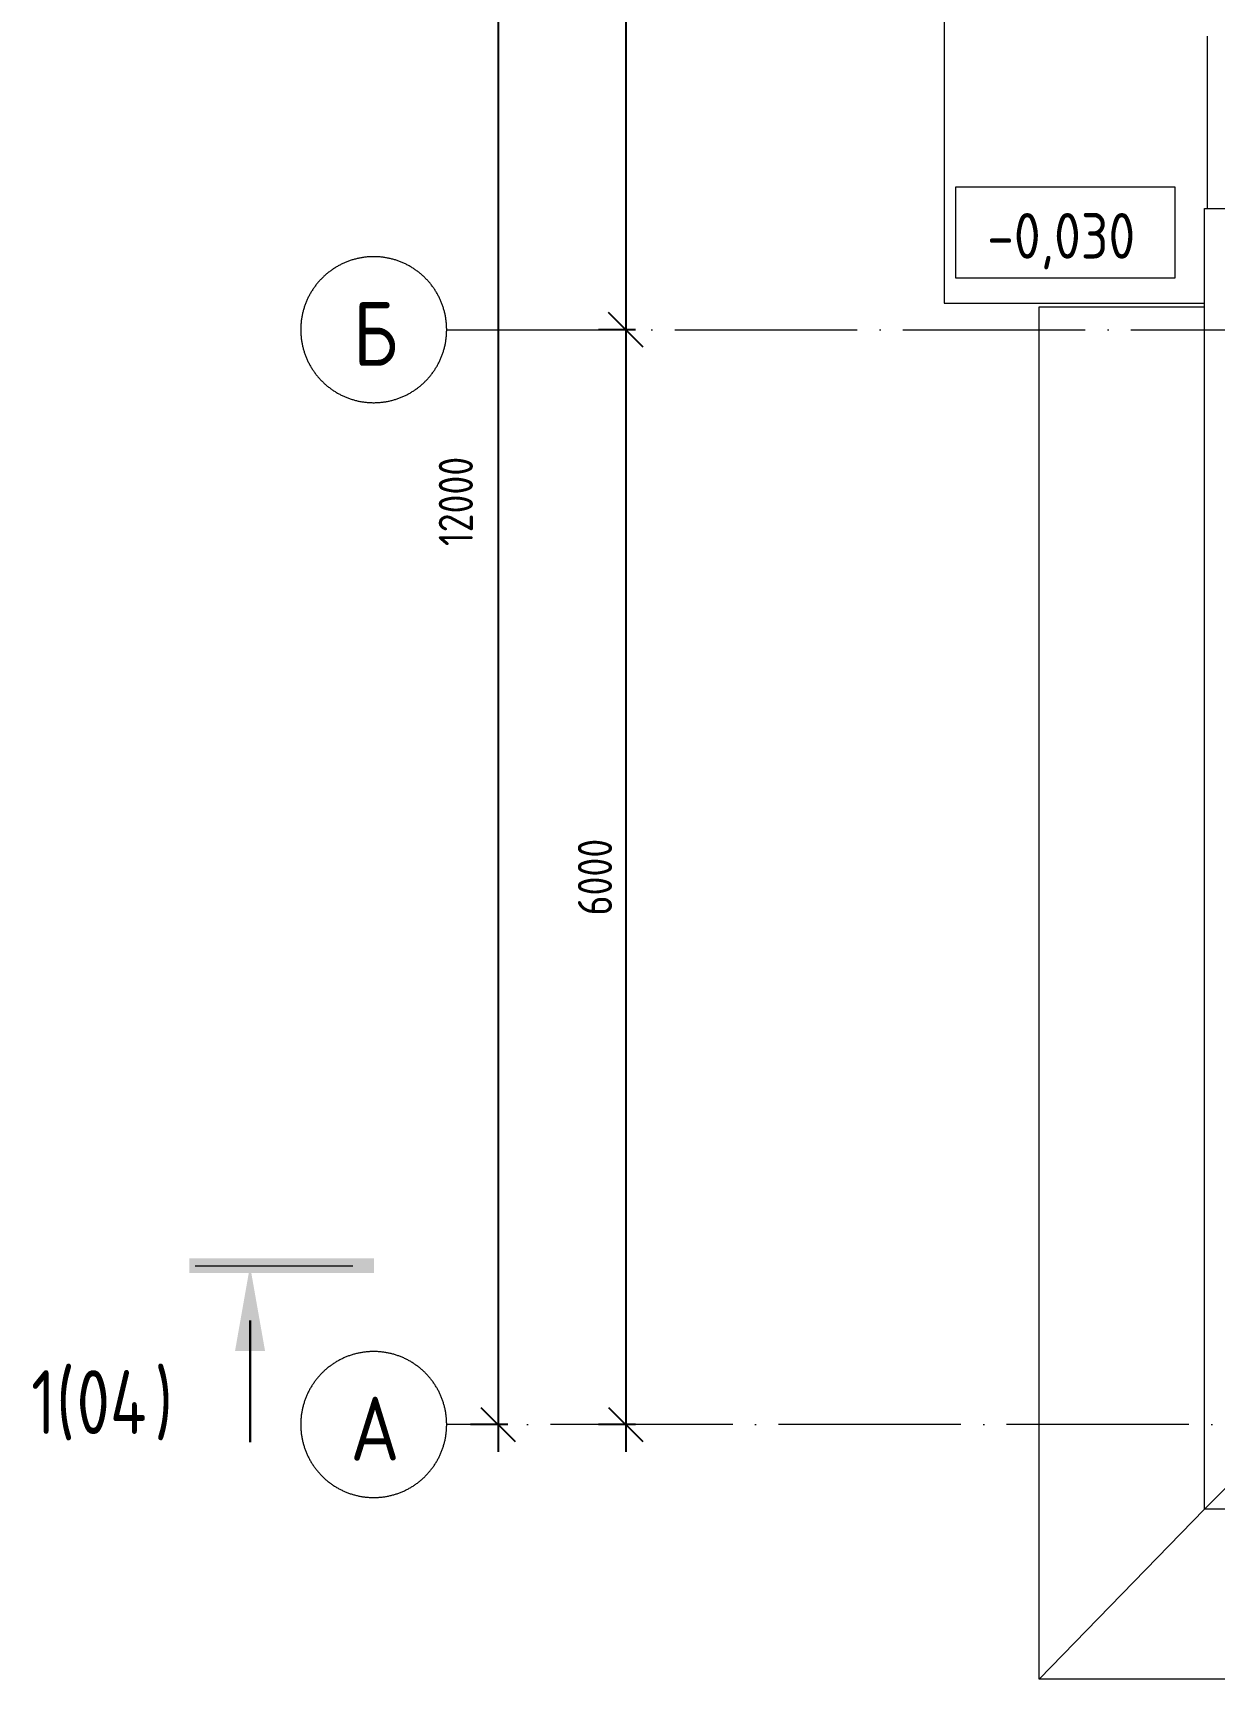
# Model space of a CAD drawing. Header units: millimetres. Extents: x 2559584 to 2748503, y -688364 to -611007.
# Drawn here: x 2673875 to 2680349, y -642941 to -633920 of the extents above; entities that cross this region are included whole.
import ezdxf

# ---------------------------------------------------------------- set-up
doc = ezdxf.new("R2010")
doc.units = ezdxf.units.MM
doc.header["$LTSCALE"] = 50
doc.linetypes.add('_ШПТ__20_т__2_5__Линия сетки', pattern=[25, 20, -2.5, 0, -2.5])
doc.linetypes.add('CENTER', pattern=[50.8, 31.75, -6.35, 6.35, -6.35])
doc.layers.get('Defpoints').update_dxf_attribs({"color": 4})
for name, color, linetype, lineweight in [('Внутренние кромки', 7, 'Continuous', 18), ('Высотные отметки', 7, 'Continuous', 9), ('Обобщенные модели', 7, 'Continuous', 18), ('ОСИ', 251, 'CENTER', 18), ('Перекрытия', 7, 'Continuous', 18), ('Размеры', 7, 'Continuous', 9), ('Разрезы', 7, 'Continuous', 9), ('Типовые аннотации', 7, 'Continuous', 18)]:
    doc.layers.add(name, color=color, linetype=linetype, lineweight=lineweight)
doc.layers.add('расположение плит', color=7, linetype='Continuous')
doc.styles.add('GOST Common', font='GOST_Common.ttf', dxfattribs={"width": 0.9, "height": 350})
doc.styles.add('GOST Common_1', font='GOST_Common.ttf', dxfattribs={"width": 0.9, "height": 250})
doc.styles.add('GOST Common_2', font='GOST_Common.ttf', dxfattribs={"width": 0.8, "height": 350})
doc.styles.add('ГОСТ 2.304', font='CS_Gost2304.shx')
doc.dimstyles.new('СПДС', dxfattribs={"dimscale": 100, "dimtxt": 2.5, "dimasz": 2.5, "dimexe": 2, "dimexo": 0.625, "dimgap": 1, "dimtad": 1, "dimdec": 0, "dimtxsty": 'ГОСТ 2.304', "dimblk": 'OBLIQUE', "dimblk1": 'OBLIQUE', "dimblk2": 'OBLIQUE', "dimcen": 2.5, "dimdle": 2, "dimadec": 0, "dimazin": 2, "dimtfac": 0.75, "dimtdec": 4, "dimtmove": 1, "dimatfit": 3, "dimfxl": 1, "dimtfill": 1, "dimtolj": 1, "dimarcsym": 1})

# ---------------------------------------------------------------- blocks, each defined once
blk = doc.blocks.new('190_ФЭ_Цоколь_Типовой - ФЭ-Ц1_140х80-1285203-_О__L1_0_000_')
at = {"layer": 'Обобщенные модели'}
for p, q in [((-433.1, 6695), (-415, 6695)), ((-433.1, -433.1), (-433.1, 6695)), ((-415, 6695), (-294.9, 6695)), ((-294.9, 6695), (-280.6, 6695)), ((-294.9, -65), (-294.9, 6695)), ((-280.6, 6695), (-277.7, 6695)), ((-280.6, -50.8), (-280.6, 6695)), ((-277.7, 6695), (-275.1, 6695)), ((-277.7, -22.3), (-277.7, 6695)), ((-275.1, -22.1), (-275.1, 6695)), ((-280.6, -280.6), (-280.6, -52)), ((-277.7, -277.7), (-277.7, -49.1)), ((-275.1, -275.1), (-275.1, -32)), ((-295, -295), (-415, -415)), ((-280.6, -280.6), (-294, -294)), ((-277.7, -277.7), (-280.6, -280.6)), ((-275.1, -275.1), (-277.7, -277.7)), ((-415, -415), (-433.1, -433.1))]:
    blk.add_line(p, q, dxfattribs=at)
blk = doc.blocks.new('Ось сетки - Круг_Ø8 мм-6577-_О__L1_0_000_')
at = {"layer": 'ОСИ', "lineweight": 20}
for start, end in [(360, 180), (180, 360)]:
    blk.add_arc((0, 0), 4, start, end, dxfattribs=at)
blk = doc.blocks.new('_Oblique')
at = {"color": 0, "linetype": 'ByBlock', "lineweight": -2}
blk.add_line((-0.5, -0.5), (0.5, 0.5), dxfattribs=at)
blk = doc.blocks.new('*D775')
at = {"layer": 'Defpoints', "color": 0, "ltscale": 75, "transparency": 16777216}
for p in [(-4261.1, 12000), (-4261.1, 0), (-4361.1, 0)]:
    blk.add_point(p, dxfattribs=at)
at = {"layer": 'Размеры', "color": 0, "lineweight": -2, "ltscale": 75, "transparency": 16777216}
for p, q in [((-4361.1, 12150), (-4361.1, -150)), ((-4308, 12000), (-4511.1, 12000)), ((-4308, 0), (-4511.1, 0))]:
    blk.add_line(p, q, dxfattribs=at)
at = {"layer": 'Размеры', "color": 0, "lineweight": -2, "ltscale": 75, "transparency": 16777216, "xscale": 187.5, "yscale": 187.5, "zscale": 187.5}
for p, rotation in [((-4361.1, 12000), 90), ((-4361.1, 0), 270)]:
    blk.add_blockref('_Oblique', p, dxfattribs=dict(at, rotation=rotation))
at = {"layer": 'Размеры', "color": 0, "ltscale": 75, "transparency": 16777216, "insert": (-4686.1, 4814.1), "char_height": 187.5, "width": 218.947, "attachment_point": 1, "rotation": 90, "line_spacing_factor": 1.022761, "style": 'ГОСТ 2.304', "bg_fill": 3, "box_fill_scale": 1.1, "bg_fill_color": 256, "bg_fill_true_color": 13158600, "bg_fill_transparency": 0}
blk.add_mtext('\\A1;12000', dxfattribs=at)
blk = doc.blocks.new('*D776')
at = {"layer": 'Defpoints', "color": 0, "ltscale": 75, "transparency": 16777216}
for p in [(-3561.1, 12000), (-3661.1, 6000), (-3561.1, 6000)]:
    blk.add_point(p, dxfattribs=at)
at = {"layer": 'Размеры', "color": 0, "lineweight": -2, "ltscale": 75, "transparency": 16777216}
for p, q in [((-3661.1, 12150), (-3661.1, 5850)), ((-3608, 12000), (-3811.1, 12000)), ((-3608, 6000), (-3811.1, 6000))]:
    blk.add_line(p, q, dxfattribs=at)
at = {"layer": 'Размеры', "color": 0, "lineweight": -2, "ltscale": 75, "transparency": 16777216, "xscale": 187.5, "yscale": 187.5, "zscale": 187.5}
for p, rotation in [((-3661.1, 12000), 90), ((-3661.1, 6000), 270)]:
    blk.add_blockref('_Oblique', p, dxfattribs=dict(at, rotation=rotation))
at = {"layer": 'Размеры', "color": 0, "ltscale": 75, "transparency": 16777216, "insert": (-3829.9, 9000), "char_height": 187.5, "width": 186.231, "attachment_point": 5, "rotation": 90, "style": 'ГОСТ 2.304', "bg_fill": 3, "box_fill_scale": 1.1, "bg_fill_color": 256, "bg_fill_true_color": 13158600, "bg_fill_transparency": 0}
blk.add_mtext('\\A1;6000', dxfattribs=at)
blk = doc.blocks.new('*D777')
at = {"layer": 'Defpoints', "color": 0, "ltscale": 75, "transparency": 16777216}
for p in [(-3561.1, 6000), (-3561.1, 0), (-3661.1, 0)]:
    blk.add_point(p, dxfattribs=at)
at = {"layer": 'Размеры', "color": 0, "lineweight": -2, "ltscale": 75, "transparency": 16777216}
for p, q in [((-3661.1, 6150), (-3661.1, -150)), ((-3608, 6000), (-3811.1, 6000)), ((-3608, 0), (-3811.1, 0))]:
    blk.add_line(p, q, dxfattribs=at)
at = {"layer": 'Размеры', "color": 0, "lineweight": -2, "ltscale": 75, "transparency": 16777216, "xscale": 187.5, "yscale": 187.5, "zscale": 187.5}
for p, rotation in [((-3661.1, 6000), 90), ((-3661.1, 0), 270)]:
    blk.add_blockref('_Oblique', p, dxfattribs=dict(at, rotation=rotation))
at = {"layer": 'Размеры', "color": 0, "ltscale": 75, "transparency": 16777216, "insert": (-3829.9, 3000), "char_height": 187.5, "width": 186.231, "attachment_point": 5, "rotation": 90, "style": 'ГОСТ 2.304', "bg_fill": 3, "box_fill_scale": 1.1, "bg_fill_color": 256, "bg_fill_true_color": 13158600, "bg_fill_transparency": 0}
blk.add_mtext('\\A1;6000', dxfattribs=at)
blk = doc.blocks.new('Разрез - Номер вида и Номер листа спереди_3_5 мм-64073-_О__L1_0_000_')
at = {"layer": 'Разрезы'}
for points in [[(9.798, 0.404), (9.798, -0.394), (-0.333, -0.394), (-0.333, 0.404)], [(2.176, -4.675), (3, 0), (3.824, -4.675)]]:
    blk.add_hatch(color=256, dxfattribs=at).paths.add_polyline_path(points, flags=0)
at = {"layer": 'Разрезы', "lineweight": 30}
blk.add_line((3, -3), (3, -9.663), dxfattribs=at)
blk = doc.blocks.new('Высотные отметки - Рамка-5093-_О__L1_0_000_')
at = {"layer": 'Типовые аннотации', "color": 0, "lineweight": 9}
for p, q in [((-6, 0), (-6, 5)), ((-6, 5), (6, 5)), ((6, 5), (6, 0)), ((6, 0), (-6, 0))]:
    blk.add_line(p, q, dxfattribs=at)
blk = doc.blocks.new('План')
at = {"layer": 'Внутренние кромки', "color": 8}
blk.add_line((-1395, -1395), (-488.1, -463.1), dxfattribs=at)
at = {"layer": 'Обобщенные модели', "color": 8}
blk.add_line((1250, -463.1), (-488.1, -463.1), dxfattribs=at)
at = {"layer": 'ОСИ', "color": 0, "linetype": '_ШПТ__20_т__2_5__Линия сетки'}
blk.add_line((-4642.5, 6000), (47022, 6000), dxfattribs=at)
at = {"layer": 'Перекрытия', "color": 8}
for p, q in [((-1915, 8245), (-1915, 6145)), ((-472.9, 6667.7), (-472.9, 7607.7)), ((-1915, 6145), (-488.1, 6145)), ((-1395, -1395), (-1395, 6125)), ((-1395, 6125), (-488.1, 6125)), ((930, -1395), (-1395, -1395))]:
    blk.add_line(p, q, dxfattribs=at)
at = {"layer": 'Разрезы', "color": 8}
blk.add_line((-6020.3, 870), (-5157.1, 870), dxfattribs=at)
at = {"layer": 'Высотные отметки', "color": 8, "lineweight": 20, "xscale": 99.99999999999993, "yscale": 99.99999999999993, "zscale": 99.99999999999993}
blk.add_blockref('Высотные отметки - Рамка-5093-_О__L1_0_000_', (-1251.4, 6282.6), dxfattribs=at)
at = {"layer": 'Обобщенные модели', "color": 8}
blk.add_blockref('190_ФЭ_Цоколь_Типовой - ФЭ-Ц1_140х80-1285203-_О__L1_0_000_', (-55, -30), dxfattribs=at)
at = {"layer": 'ОСИ', "color": 8, "lineweight": 20, "xscale": 99.99999999999993, "yscale": 99.99999999999993, "zscale": 99.99999999999993, "rotation": 269.9999999999994}
for p in [(-5042.5, 6000), (-5042.5, 0)]:
    blk.add_blockref('Ось сетки - Круг_Ø8 мм-6577-_О__L1_0_000_', p, dxfattribs=at)
at = {"layer": 'Разрезы', "color": 8, "lineweight": 50, "xscale": 99.99999999999993, "yscale": 99.99999999999993, "zscale": 99.99999999999993}
blk.add_blockref('Разрез - Номер вида и Номер листа спереди_3_5 мм-64073-_О__L1_0_000_', (-6020.3, 870), dxfattribs=at)
at = {"layer": 'Высотные отметки', "color": 8, "insert": (-1680.1, 6639.3), "char_height": 250, "width": 1028.823, "attachment_point": 1, "line_spacing_factor": 1.022761, "style": 'GOST Common_1'}
blk.add_mtext('-0,030', dxfattribs=at)
at = {"layer": 'ОСИ', "color": 8, "char_height": 350, "attachment_point": 1, "style": 'GOST Common'}
for s, insert, width in [('\\fGOST Common|b0|i0|c204|p34|;\\W.9;Б', (-5155.8, 6152.6), 310.253), ('\\fGOST Common|b0|i0|c204|p34|;\\W.9;А', (-5170.7, 152.6), 346.329)]:
    blk.add_mtext(s, dxfattribs=dict(at, insert=insert, width=width))
at = {"layer": 'Разрезы', "color": 8, "char_height": 350, "attachment_point": 1, "style": 'GOST Common_2'}
for s, insert, width in [('\\fGOST Common|b0|i0|c204|p34|;\\W.8;1', (-6919.8, 297.8), 166.751), ('\\fGOST Common|b0|i0|c204|p34|;\\W.8;(', (-6782.2, 297.8), 134.683), ('04', (-6671.1, 297.8), 519.493), ('\\fGOST Common|b0|i0|c204|p34|;\\W.8;)', (-6242.5, 297.8), 134.684)]:
    blk.add_mtext(s, dxfattribs=dict(at, insert=insert, width=width))
at = {"layer": 'Размеры', "color": 8, "ltscale": 75}
dim = blk.add_linear_dim(base=(-4361.1, 0), p1=(-4261.1, 12000), p2=(-4261.1, 0), angle=90, dimstyle='СПДС', override={"dimscale": 75}, dxfattribs=at)
dim.commit()
dim.dimension.update_dxf_attribs({"geometry": '*D775', "text_midpoint": (-4361.1, 4923.5), "dimtype": 160})
dim = blk.add_linear_dim(base=(-3661.1, 6000), p1=(-3561.1, 12000), p2=(-3561.1, 6000), angle=90, dimstyle='СПДС', override={"dimscale": 75}, dxfattribs=at)
dim.commit()
dim.dimension.update_dxf_attribs({"geometry": '*D776', "text_midpoint": (-3829.9, 9000)})
dim = blk.add_linear_dim(base=(-3661.1, 0), p1=(-3561.1, 6000), p2=(-3561.1, 0), angle=90, dimstyle='СПДС', override={"dimscale": 75}, dxfattribs=at)
dim.commit()
dim.dimension.update_dxf_attribs({"geometry": '*D777', "text_midpoint": (-3829.9, 3000)})
at = {"layer": 'ОСИ', "color": 8, "linetype": '_ШПТ__20_т__2_5__Линия сетки'}
blk.add_line((21927.8, 0), (-4642.5, 0), dxfattribs=at)

msp = doc.modelspace()

# ---------------------------------------------------------------- block references
at = {"layer": 'расположение плит', "color": 8}
msp.add_blockref('План', (2680785.5, -641545.9), dxfattribs=at)

doc.saveas('drawing.dxf')
